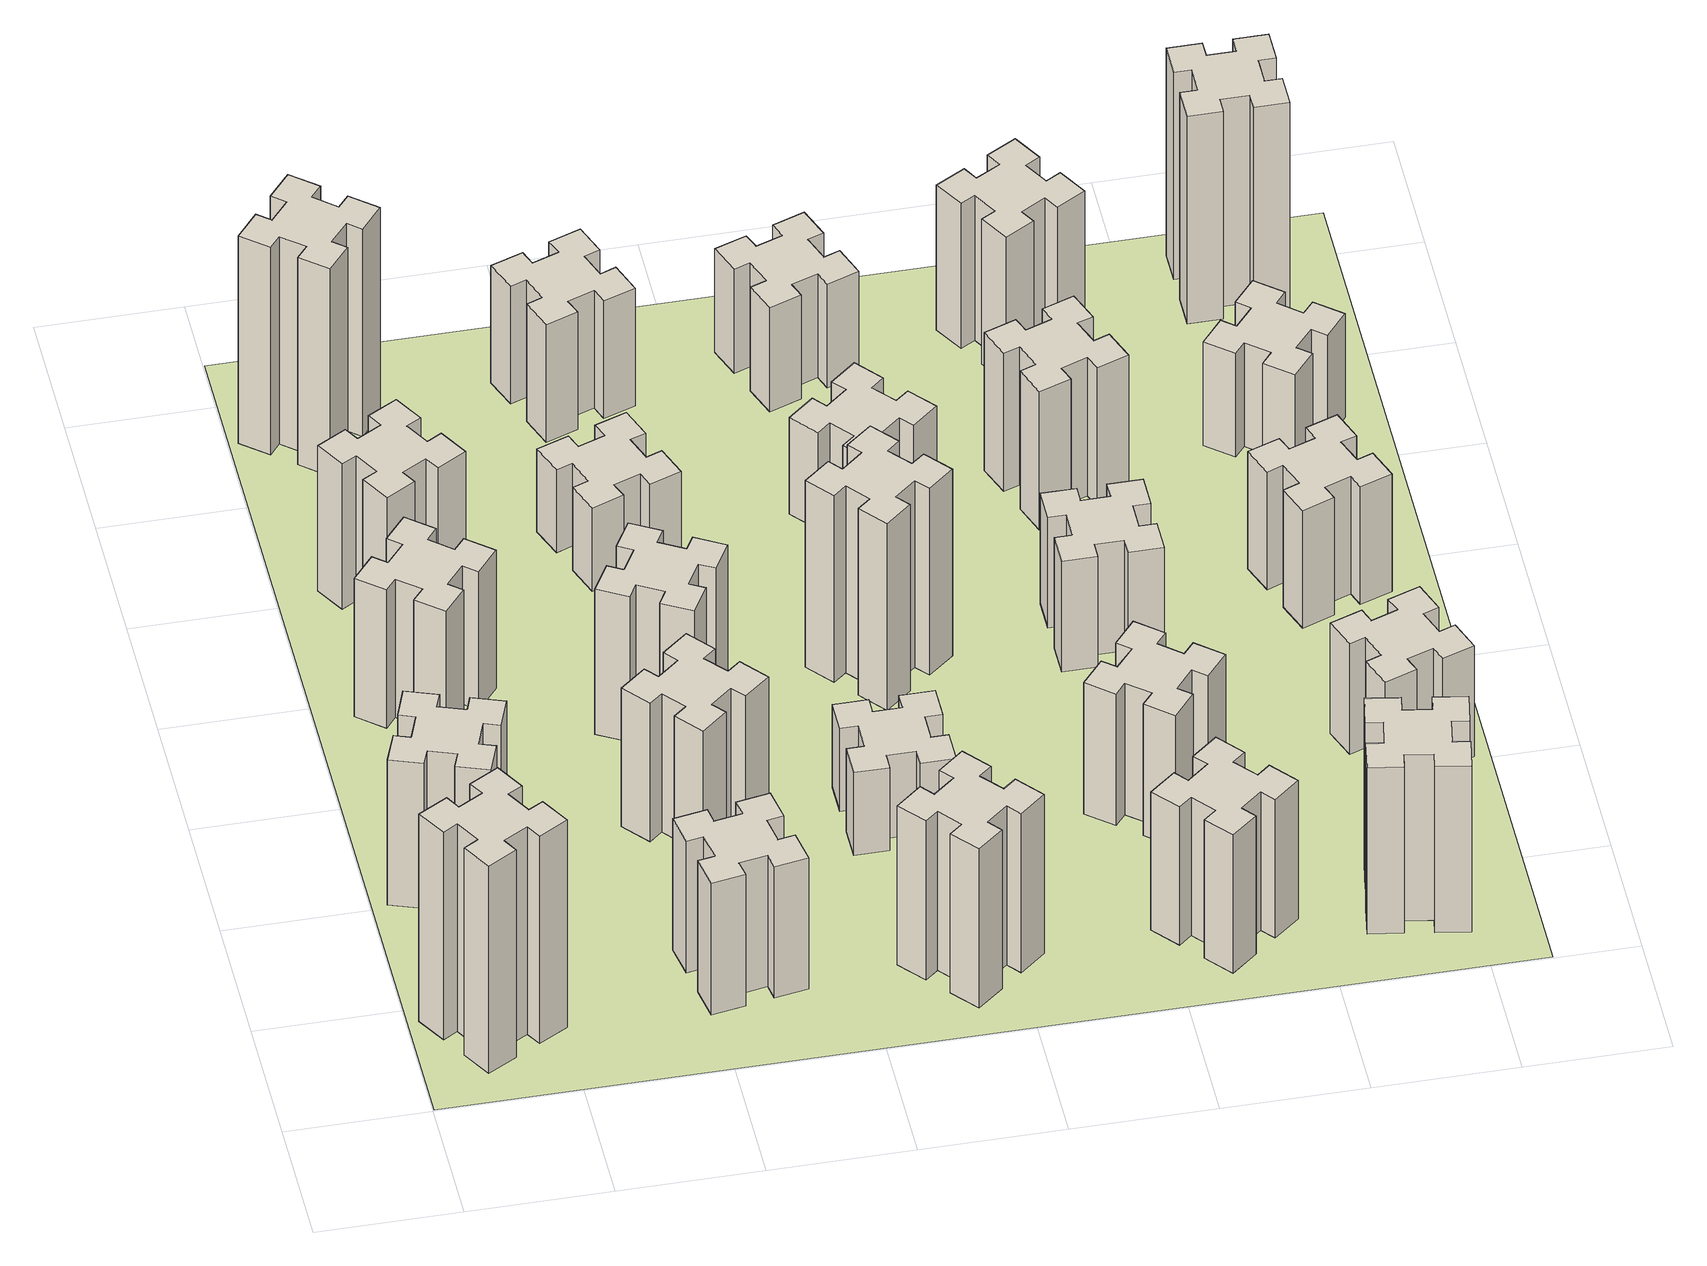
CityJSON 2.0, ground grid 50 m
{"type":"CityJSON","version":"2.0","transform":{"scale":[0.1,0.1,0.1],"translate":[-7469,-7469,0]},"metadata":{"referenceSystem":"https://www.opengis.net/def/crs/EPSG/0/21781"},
"CityObjects":{
"building1":{"type":"Building","attributes":{"class":"1000","function":"1000","usage":"1000","yearOfConstruction":2016,"roofType":"1000","measuredHeight":90,"storeysAboveGround":30,"storeysBelowGround":0},"geometry":[{"type":"Solid","lod":"1","boundaries":[[[[0,1,2,3,4,5,6,7,8,9,10,11,12,13,14,15,16,17,18,19]],[[17,16,20,21]],[[16,15,22,20]],[[15,14,23,22]],[[14,13,24,23]],[[13,12,25,24]],[[12,11,26,25]],[[11,10,27,26]],[[10,9,28,27]],[[9,8,29,28]],[[8,7,30,29]],[[7,6,31,30]],[[6,5,32,31]],[[5,4,33,32]],[[4,3,34,33]],[[3,2,35,34]],[[2,1,36,35]],[[1,0,37,36]],[[0,19,38,37]],[[19,18,39,38]],[[18,17,21,39]],[[24,25,26,27,28,29,30,31,32,33,34,35,36,37,38,39,21,20,22,23]]]]}]},
"building2":{"type":"Building","attributes":{"class":"1000","function":"1000","usage":"1000","yearOfConstruction":2016,"roofType":"1000","measuredHeight":63,"storeysAboveGround":30,"storeysBelowGround":0},"geometry":[{"type":"Solid","lod":"1","boundaries":[[[[40,41,42,43,44,45,46,47,48,49,50,51,52,53,54,55,56,57,58,59]],[[57,56,60,61]],[[56,55,62,60]],[[55,54,63,62]],[[54,53,64,63]],[[53,52,65,64]],[[52,51,66,65]],[[51,50,67,66]],[[50,49,68,67]],[[49,48,69,68]],[[48,47,70,69]],[[47,46,71,70]],[[46,45,72,71]],[[45,44,73,72]],[[44,43,74,73]],[[43,42,75,74]],[[42,41,76,75]],[[41,40,77,76]],[[40,59,78,77]],[[59,58,79,78]],[[58,57,61,79]],[[64,65,66,67,68,69,70,71,72,73,74,75,76,77,78,79,61,60,62,63]]]]}]},
"building3":{"type":"Building","attributes":{"class":"1000","function":"1000","usage":"1000","yearOfConstruction":2016,"roofType":"1000","measuredHeight":60,"storeysAboveGround":30,"storeysBelowGround":0},"geometry":[{"type":"Solid","lod":"1","boundaries":[[[[80,81,82,83,84,85,86,87,88,89,90,91,92,93,94,95,96,97,98,99]],[[97,96,100,101]],[[96,95,102,100]],[[95,94,103,102]],[[94,93,104,103]],[[93,92,105,104]],[[92,91,106,105]],[[91,90,107,106]],[[90,89,108,107]],[[89,88,109,108]],[[88,87,110,109]],[[87,86,111,110]],[[86,85,112,111]],[[85,84,113,112]],[[84,83,114,113]],[[83,82,115,114]],[[82,81,116,115]],[[81,80,117,116]],[[80,99,118,117]],[[99,98,119,118]],[[98,97,101,119]],[[104,105,106,107,108,109,110,111,112,113,114,115,116,117,118,119,101,100,102,103]]]]}]},
"building4":{"type":"Building","attributes":{"class":"1000","function":"1000","usage":"1000","yearOfConstruction":2016,"roofType":"1000","measuredHeight":63,"storeysAboveGround":30,"storeysBelowGround":0},"geometry":[{"type":"Solid","lod":"1","boundaries":[[[[120,121,122,123,124,125,126,127,128,129,130,131,132,133,134,135,136,137,138,139]],[[137,136,140,141]],[[136,135,142,140]],[[135,134,143,142]],[[134,133,144,143]],[[133,132,145,144]],[[132,131,146,145]],[[131,130,147,146]],[[130,129,148,147]],[[129,128,149,148]],[[128,127,150,149]],[[127,126,151,150]],[[126,125,152,151]],[[125,124,153,152]],[[124,123,154,153]],[[123,122,155,154]],[[122,121,156,155]],[[121,120,157,156]],[[120,139,158,157]],[[139,138,159,158]],[[138,137,141,159]],[[144,145,146,147,148,149,150,151,152,153,154,155,156,157,158,159,141,140,142,143]]]]}]},
"building5":{"type":"Building","attributes":{"class":"1000","function":"1000","usage":"1000","yearOfConstruction":2016,"roofType":"1000","measuredHeight":57,"storeysAboveGround":30,"storeysBelowGround":0},"geometry":[{"type":"Solid","lod":"1","boundaries":[[[[160,161,162,163,164,165,166,167,168,169,170,171,172,173,174,175,176,177,178,179]],[[177,176,180,181]],[[176,175,182,180]],[[175,174,183,182]],[[174,173,184,183]],[[173,172,185,184]],[[172,171,186,185]],[[171,170,187,186]],[[170,169,188,187]],[[169,168,189,188]],[[168,167,190,189]],[[167,166,191,190]],[[166,165,192,191]],[[165,164,193,192]],[[164,163,194,193]],[[163,162,195,194]],[[162,161,196,195]],[[161,160,197,196]],[[160,179,198,197]],[[179,178,199,198]],[[178,177,181,199]],[[184,185,186,187,188,189,190,191,192,193,194,195,196,197,198,199,181,180,182,183]]]]}]},
"building6":{"type":"Building","attributes":{"class":"1000","function":"1000","usage":"1000","yearOfConstruction":2016,"roofType":"1000","measuredHeight":90,"storeysAboveGround":30,"storeysBelowGround":0},"geometry":[{"type":"Solid","lod":"1","boundaries":[[[[200,201,202,203,204,205,206,207,208,209,210,211,212,213,214,215,216,217,218,219]],[[217,216,220,221]],[[216,215,222,220]],[[215,214,223,222]],[[214,213,224,223]],[[213,212,225,224]],[[212,211,226,225]],[[211,210,227,226]],[[210,209,228,227]],[[209,208,229,228]],[[208,207,230,229]],[[207,206,231,230]],[[206,205,232,231]],[[205,204,233,232]],[[204,203,234,233]],[[203,202,235,234]],[[202,201,236,235]],[[201,200,237,236]],[[200,219,238,237]],[[219,218,239,238]],[[218,217,221,239]],[[224,225,226,227,228,229,230,231,232,233,234,235,236,237,238,239,221,220,222,223]]]]}]},
"building7":{"type":"Building","attributes":{"class":"1000","function":"1000","usage":"1000","yearOfConstruction":2016,"roofType":"1000","measuredHeight":60,"storeysAboveGround":30,"storeysBelowGround":0},"geometry":[{"type":"Solid","lod":"1","boundaries":[[[[240,241,242,243,244,245,246,247,248,249,250,251,252,253,254,255,256,257,258,259]],[[257,256,260,261]],[[256,255,262,260]],[[255,254,263,262]],[[254,253,264,263]],[[253,252,265,264]],[[252,251,266,265]],[[251,250,267,266]],[[250,249,268,267]],[[249,248,269,268]],[[248,247,270,269]],[[247,246,271,270]],[[246,245,272,271]],[[245,244,273,272]],[[244,243,274,273]],[[243,242,275,274]],[[242,241,276,275]],[[241,240,277,276]],[[240,259,278,277]],[[259,258,279,278]],[[258,257,261,279]],[[264,265,266,267,268,269,270,271,272,273,274,275,276,277,278,279,261,260,262,263]]]]}]},
"building8":{"type":"Building","attributes":{"class":"1000","function":"1000","usage":"1000","yearOfConstruction":2016,"roofType":"1000","measuredHeight":63,"storeysAboveGround":30,"storeysBelowGround":0},"geometry":[{"type":"Solid","lod":"1","boundaries":[[[[280,281,282,283,284,285,286,287,288,289,290,291,292,293,294,295,296,297,298,299]],[[297,296,300,301]],[[296,295,302,300]],[[295,294,303,302]],[[294,293,304,303]],[[293,292,305,304]],[[292,291,306,305]],[[291,290,307,306]],[[290,289,308,307]],[[289,288,309,308]],[[288,287,310,309]],[[287,286,311,310]],[[286,285,312,311]],[[285,284,313,312]],[[284,283,314,313]],[[283,282,315,314]],[[282,281,316,315]],[[281,280,317,316]],[[280,299,318,317]],[[299,298,319,318]],[[298,297,301,319]],[[304,305,306,307,308,309,310,311,312,313,314,315,316,317,318,319,301,300,302,303]]]]}]},
"building9":{"type":"Building","attributes":{"class":"1000","function":"1000","usage":"1000","yearOfConstruction":2016,"roofType":"1000","measuredHeight":36,"storeysAboveGround":30,"storeysBelowGround":0},"geometry":[{"type":"Solid","lod":"1","boundaries":[[[[320,321,322,323,324,325,326,327,328,329,330,331,332,333,334,335,336,337,338,339]],[[337,336,340,341]],[[336,335,342,340]],[[335,334,343,342]],[[334,333,344,343]],[[333,332,345,344]],[[332,331,346,345]],[[331,330,347,346]],[[330,329,348,347]],[[329,328,349,348]],[[328,327,350,349]],[[327,326,351,350]],[[326,325,352,351]],[[325,324,353,352]],[[324,323,354,353]],[[323,322,355,354]],[[322,321,356,355]],[[321,320,357,356]],[[320,339,358,357]],[[339,338,359,358]],[[338,337,341,359]],[[344,345,346,347,348,349,350,351,352,353,354,355,356,357,358,359,341,340,342,343]]]]}]},
"building10":{"type":"Building","attributes":{"class":"1000","function":"1000","usage":"1000","yearOfConstruction":2016,"roofType":"1000","measuredHeight":69,"storeysAboveGround":30,"storeysBelowGround":0},"geometry":[{"type":"Solid","lod":"1","boundaries":[[[[360,361,362,363,364,365,366,367,368,369,370,371,372,373,374,375,376,377,378,379]],[[377,376,380,381]],[[376,375,382,380]],[[375,374,383,382]],[[374,373,384,383]],[[373,372,385,384]],[[372,371,386,385]],[[371,370,387,386]],[[370,369,388,387]],[[369,368,389,388]],[[368,367,390,389]],[[367,366,391,390]],[[366,365,392,391]],[[365,364,393,392]],[[364,363,394,393]],[[363,362,395,394]],[[362,361,396,395]],[[361,360,397,396]],[[360,379,398,397]],[[379,378,399,398]],[[378,377,381,399]],[[384,385,386,387,388,389,390,391,392,393,394,395,396,397,398,399,381,380,382,383]]]]}]},
"building11":{"type":"Building","attributes":{"class":"1000","function":"1000","usage":"1000","yearOfConstruction":2016,"roofType":"1000","measuredHeight":36,"storeysAboveGround":30,"storeysBelowGround":0},"geometry":[{"type":"Solid","lod":"1","boundaries":[[[[400,401,402,403,404,405,406,407,408,409,410,411,412,413,414,415,416,417,418,419]],[[417,416,420,421]],[[416,415,422,420]],[[415,414,423,422]],[[414,413,424,423]],[[413,412,425,424]],[[412,411,426,425]],[[411,410,427,426]],[[410,409,428,427]],[[409,408,429,428]],[[408,407,430,429]],[[407,406,431,430]],[[406,405,432,431]],[[405,404,433,432]],[[404,403,434,433]],[[403,402,435,434]],[[402,401,436,435]],[[401,400,437,436]],[[400,419,438,437]],[[419,418,439,438]],[[418,417,421,439]],[[424,425,426,427,428,429,430,431,432,433,434,435,436,437,438,439,421,420,422,423]]]]}]},
"building12":{"type":"Building","attributes":{"class":"1000","function":"1000","usage":"1000","yearOfConstruction":2016,"roofType":"1000","measuredHeight":51,"storeysAboveGround":30,"storeysBelowGround":0},"geometry":[{"type":"Solid","lod":"1","boundaries":[[[[440,441,442,443,444,445,446,447,448,449,450,451,452,453,454,455,456,457,458,459]],[[457,456,460,461]],[[456,455,462,460]],[[455,454,463,462]],[[454,453,464,463]],[[453,452,465,464]],[[452,451,466,465]],[[451,450,467,466]],[[450,449,468,467]],[[449,448,469,468]],[[448,447,470,469]],[[447,446,471,470]],[[446,445,472,471]],[[445,444,473,472]],[[444,443,474,473]],[[443,442,475,474]],[[442,441,476,475]],[[441,440,477,476]],[[440,459,478,477]],[[459,458,479,478]],[[458,457,461,479]],[[464,465,466,467,468,469,470,471,472,473,474,475,476,477,478,479,461,460,462,463]]]]}]},
"building13":{"type":"Building","attributes":{"class":"1000","function":"1000","usage":"1000","yearOfConstruction":2016,"roofType":"1000","measuredHeight":81,"storeysAboveGround":30,"storeysBelowGround":0},"geometry":[{"type":"Solid","lod":"1","boundaries":[[[[480,481,482,483,484,485,486,487,488,489,490,491,492,493,494,495,496,497,498,499]],[[497,496,500,501]],[[496,495,502,500]],[[495,494,503,502]],[[494,493,504,503]],[[493,492,505,504]],[[492,491,506,505]],[[491,490,507,506]],[[490,489,508,507]],[[489,488,509,508]],[[488,487,510,509]],[[487,486,511,510]],[[486,485,512,511]],[[485,484,513,512]],[[484,483,514,513]],[[483,482,515,514]],[[482,481,516,515]],[[481,480,517,516]],[[480,499,518,517]],[[499,498,519,518]],[[498,497,501,519]],[[504,505,506,507,508,509,510,511,512,513,514,515,516,517,518,519,501,500,502,503]]]]}]},
"building14":{"type":"Building","attributes":{"class":"1000","function":"1000","usage":"1000","yearOfConstruction":2016,"roofType":"1000","measuredHeight":42,"storeysAboveGround":30,"storeysBelowGround":0},"geometry":[{"type":"Solid","lod":"1","boundaries":[[[[520,521,522,523,524,525,526,527,528,529,530,531,532,533,534,535,536,537,538,539]],[[537,536,540,541]],[[536,535,542,540]],[[535,534,543,542]],[[534,533,544,543]],[[533,532,545,544]],[[532,531,546,545]],[[531,530,547,546]],[[530,529,548,547]],[[529,528,549,548]],[[528,527,550,549]],[[527,526,551,550]],[[526,525,552,551]],[[525,524,553,552]],[[524,523,554,553]],[[523,522,555,554]],[[522,521,556,555]],[[521,520,557,556]],[[520,539,558,557]],[[539,538,559,558]],[[538,537,541,559]],[[544,545,546,547,548,549,550,551,552,553,554,555,556,557,558,559,541,540,542,543]]]]}]},
"building15":{"type":"Building","attributes":{"class":"1000","function":"1000","usage":"1000","yearOfConstruction":2016,"roofType":"1000","measuredHeight":60,"storeysAboveGround":30,"storeysBelowGround":0},"geometry":[{"type":"Solid","lod":"1","boundaries":[[[[560,561,562,563,564,565,566,567,568,569,570,571,572,573,574,575,576,577,578,579]],[[577,576,580,581]],[[576,575,582,580]],[[575,574,583,582]],[[574,573,584,583]],[[573,572,585,584]],[[572,571,586,585]],[[571,570,587,586]],[[570,569,588,587]],[[569,568,589,588]],[[568,567,590,589]],[[567,566,591,590]],[[566,565,592,591]],[[565,564,593,592]],[[564,563,594,593]],[[563,562,595,594]],[[562,561,596,595]],[[561,560,597,596]],[[560,579,598,597]],[[579,578,599,598]],[[578,577,581,599]],[[584,585,586,587,588,589,590,591,592,593,594,595,596,597,598,599,581,580,582,583]]]]}]},
"building16":{"type":"Building","attributes":{"class":"1000","function":"1000","usage":"1000","yearOfConstruction":2016,"roofType":"1000","measuredHeight":45,"storeysAboveGround":30,"storeysBelowGround":0},"geometry":[{"type":"Solid","lod":"1","boundaries":[[[[600,601,602,603,604,605,606,607,608,609,610,611,612,613,614,615,616,617,618,619]],[[617,616,620,621]],[[616,615,622,620]],[[615,614,623,622]],[[614,613,624,623]],[[613,612,625,624]],[[612,611,626,625]],[[611,610,627,626]],[[610,609,628,627]],[[609,608,629,628]],[[608,607,630,629]],[[607,606,631,630]],[[606,605,632,631]],[[605,604,633,632]],[[604,603,634,633]],[[603,602,635,634]],[[602,601,636,635]],[[601,600,637,636]],[[600,619,638,637]],[[619,618,639,638]],[[618,617,621,639]],[[624,625,626,627,628,629,630,631,632,633,634,635,636,637,638,639,621,620,622,623]]]]}]},
"building17":{"type":"Building","attributes":{"class":"1000","function":"1000","usage":"1000","yearOfConstruction":2016,"roofType":"1000","measuredHeight":57,"storeysAboveGround":30,"storeysBelowGround":0},"geometry":[{"type":"Solid","lod":"1","boundaries":[[[[640,641,642,643,644,645,646,647,648,649,650,651,652,653,654,655,656,657,658,659]],[[657,656,660,661]],[[656,655,662,660]],[[655,654,663,662]],[[654,653,664,663]],[[653,652,665,664]],[[652,651,666,665]],[[651,650,667,666]],[[650,649,668,667]],[[649,648,669,668]],[[648,647,670,669]],[[647,646,671,670]],[[646,645,672,671]],[[645,644,673,672]],[[644,643,674,673]],[[643,642,675,674]],[[642,641,676,675]],[[641,640,677,676]],[[640,659,678,677]],[[659,658,679,678]],[[658,657,661,679]],[[664,665,666,667,668,669,670,671,672,673,674,675,676,677,678,679,661,660,662,663]]]]}]},
"building18":{"type":"Building","attributes":{"class":"1000","function":"1000","usage":"1000","yearOfConstruction":2016,"roofType":"1000","measuredHeight":48,"storeysAboveGround":30,"storeysBelowGround":0},"geometry":[{"type":"Solid","lod":"1","boundaries":[[[[680,681,682,683,684,685,686,687,688,689,690,691,692,693,694,695,696,697,698,699]],[[697,696,700,701]],[[696,695,702,700]],[[695,694,703,702]],[[694,693,704,703]],[[693,692,705,704]],[[692,691,706,705]],[[691,690,707,706]],[[690,689,708,707]],[[689,688,709,708]],[[688,687,710,709]],[[687,686,711,710]],[[686,685,712,711]],[[685,684,713,712]],[[684,683,714,713]],[[683,682,715,714]],[[682,681,716,715]],[[681,680,717,716]],[[680,699,718,717]],[[699,698,719,718]],[[698,697,701,719]],[[704,705,706,707,708,709,710,711,712,713,714,715,716,717,718,719,701,700,702,703]]]]}]},
"building19":{"type":"Building","attributes":{"class":"1000","function":"1000","usage":"1000","yearOfConstruction":2016,"roofType":"1000","measuredHeight":60,"storeysAboveGround":30,"storeysBelowGround":0},"geometry":[{"type":"Solid","lod":"1","boundaries":[[[[720,721,722,723,724,725,726,727,728,729,730,731,732,733,734,735,736,737,738,739]],[[737,736,740,741]],[[736,735,742,740]],[[735,734,743,742]],[[734,733,744,743]],[[733,732,745,744]],[[732,731,746,745]],[[731,730,747,746]],[[730,729,748,747]],[[729,728,749,748]],[[728,727,750,749]],[[727,726,751,750]],[[726,725,752,751]],[[725,724,753,752]],[[724,723,754,753]],[[723,722,755,754]],[[722,721,756,755]],[[721,720,757,756]],[[720,739,758,757]],[[739,738,759,758]],[[738,737,741,759]],[[744,745,746,747,748,749,750,751,752,753,754,755,756,757,758,759,741,740,742,743]]]]}]},
"building20":{"type":"Building","attributes":{"class":"1000","function":"1000","usage":"1000","yearOfConstruction":2016,"roofType":"1000","measuredHeight":72,"storeysAboveGround":30,"storeysBelowGround":0},"geometry":[{"type":"Solid","lod":"1","boundaries":[[[[760,761,762,763,764,765,766,767,768,769,770,771,772,773,774,775,776,777,778,779]],[[777,776,780,781]],[[776,775,782,780]],[[775,774,783,782]],[[774,773,784,783]],[[773,772,785,784]],[[772,771,786,785]],[[771,770,787,786]],[[770,769,788,787]],[[769,768,789,788]],[[768,767,790,789]],[[767,766,791,790]],[[766,765,792,791]],[[765,764,793,792]],[[764,763,794,793]],[[763,762,795,794]],[[762,761,796,795]],[[761,760,797,796]],[[760,779,798,797]],[[779,778,799,798]],[[778,777,781,799]],[[784,785,786,787,788,789,790,791,792,793,794,795,796,797,798,799,781,780,782,783]]]]}]},
"building21":{"type":"Building","attributes":{"class":"1000","function":"1000","usage":"1000","yearOfConstruction":2016,"roofType":"1000","measuredHeight":63,"storeysAboveGround":30,"storeysBelowGround":0},"geometry":[{"type":"Solid","lod":"1","boundaries":[[[[800,801,802,803,804,805,806,807,808,809,810,811,812,813,814,815,816,817,818,819]],[[817,816,820,821]],[[816,815,822,820]],[[815,814,823,822]],[[814,813,824,823]],[[813,812,825,824]],[[812,811,826,825]],[[811,810,827,826]],[[810,809,828,827]],[[809,808,829,828]],[[808,807,830,829]],[[807,806,831,830]],[[806,805,832,831]],[[805,804,833,832]],[[804,803,834,833]],[[803,802,835,834]],[[802,801,836,835]],[[801,800,837,836]],[[800,819,838,837]],[[819,818,839,838]],[[818,817,821,839]],[[824,825,826,827,828,829,830,831,832,833,834,835,836,837,838,839,821,820,822,823]]]]}]},
"building22":{"type":"Building","attributes":{"class":"1000","function":"1000","usage":"1000","yearOfConstruction":2016,"roofType":"1000","measuredHeight":48,"storeysAboveGround":30,"storeysBelowGround":0},"geometry":[{"type":"Solid","lod":"1","boundaries":[[[[840,841,842,843,844,845,846,847,848,849,850,851,852,853,854,855,856,857,858,859]],[[857,856,860,861]],[[856,855,862,860]],[[855,854,863,862]],[[854,853,864,863]],[[853,852,865,864]],[[852,851,866,865]],[[851,850,867,866]],[[850,849,868,867]],[[849,848,869,868]],[[848,847,870,869]],[[847,846,871,870]],[[846,845,872,871]],[[845,844,873,872]],[[844,843,874,873]],[[843,842,875,874]],[[842,841,876,875]],[[841,840,877,876]],[[840,859,878,877]],[[859,858,879,878]],[[858,857,861,879]],[[864,865,866,867,868,869,870,871,872,873,874,875,876,877,878,879,861,860,862,863]]]]}]},
"building23":{"type":"Building","attributes":{"class":"1000","function":"1000","usage":"1000","yearOfConstruction":2016,"roofType":"1000","measuredHeight":51,"storeysAboveGround":30,"storeysBelowGround":0},"geometry":[{"type":"Solid","lod":"1","boundaries":[[[[880,881,882,883,884,885,886,887,888,889,890,891,892,893,894,895,896,897,898,899]],[[897,896,900,901]],[[896,895,902,900]],[[895,894,903,902]],[[894,893,904,903]],[[893,892,905,904]],[[892,891,906,905]],[[891,890,907,906]],[[890,889,908,907]],[[889,888,909,908]],[[888,887,910,909]],[[887,886,911,910]],[[886,885,912,911]],[[885,884,913,912]],[[884,883,914,913]],[[883,882,915,914]],[[882,881,916,915]],[[881,880,917,916]],[[880,899,918,917]],[[899,898,919,918]],[[898,897,901,919]],[[904,905,906,907,908,909,910,911,912,913,914,915,916,917,918,919,901,900,902,903]]]]}]},
"building24":{"type":"Building","attributes":{"class":"1000","function":"1000","usage":"1000","yearOfConstruction":2016,"roofType":"1000","measuredHeight":45,"storeysAboveGround":30,"storeysBelowGround":0},"geometry":[{"type":"Solid","lod":"1","boundaries":[[[[920,921,922,923,924,925,926,927,928,929,930,931,932,933,934,935,936,937,938,939]],[[937,936,940,941]],[[936,935,942,940]],[[935,934,943,942]],[[934,933,944,943]],[[933,932,945,944]],[[932,931,946,945]],[[931,930,947,946]],[[930,929,948,947]],[[929,928,949,948]],[[928,927,950,949]],[[927,926,951,950]],[[926,925,952,951]],[[925,924,953,952]],[[924,923,954,953]],[[923,922,955,954]],[[922,921,956,955]],[[921,920,957,956]],[[920,939,958,957]],[[939,938,959,958]],[[938,937,941,959]],[[944,945,946,947,948,949,950,951,952,953,954,955,956,957,958,959,941,940,942,943]]]]}]},
"building25":{"type":"Building","attributes":{"class":"1000","function":"1000","usage":"1000","yearOfConstruction":2016,"roofType":"1000","measuredHeight":90,"storeysAboveGround":30,"storeysBelowGround":0},"geometry":[{"type":"Solid","lod":"1","boundaries":[[[[960,961,962,963,964,965,966,967,968,969,970,971,972,973,974,975,976,977,978,979]],[[977,976,980,981]],[[976,975,982,980]],[[975,974,983,982]],[[974,973,984,983]],[[973,972,985,984]],[[972,971,986,985]],[[971,970,987,986]],[[970,969,988,987]],[[969,968,989,988]],[[968,967,990,989]],[[967,966,991,990]],[[966,965,992,991]],[[965,964,993,992]],[[964,963,994,993]],[[963,962,995,994]],[[962,961,996,995]],[[961,960,997,996]],[[960,979,998,997]],[[979,978,999,998]],[[978,977,981,999]],[[984,985,986,987,988,989,990,991,992,993,994,995,996,997,998,999,981,980,982,983]]]]}]},
"landuse1":{"type":"LandUse","attributes":{"name":"plot1","function":"1010"},"geometry":[{"type":"MultiSurface","lod":"1","boundaries":[[[1000,1001,1002,1003]]]}]}
},
"vertices":[
[155,364,0],[205,277,0],[153,247,0],[213,143,0],[317,203,0],[287,255,0],[374,305,0],[404,253,0],[508,313,0],[448,417,0],[396,387,0],[346,474,0],[398,504,0],[338,608,0],[234,548,0],[264,496,0],[177,446,0],[147,498,0],[43,438,0],[103,334,0],[177,446,900],[147,498,900],[264,496,900],[234,548,900],[338,608,900],[398,504,900],[346,474,900],[396,387,900],[448,417,900],[508,313,900],[404,253,900],[374,305,900],[287,255,900],[317,203,900],[213,143,900],[153,247,900],[205,277,900],[155,364,900],[103,334,900],[43,438,900],
[189,1200,0],[155,1106,0],[99,1127,0],[57,1014,0],[170,973,0],[191,1029,0],[285,995,0],[264,939,0],[377,897,0],[418,1010,0],[362,1031,0],[396,1125,0],[452,1104,0],[493,1217,0],[380,1258,0],[360,1202,0],[266,1236,0],[287,1292,0],[174,1333,0],[133,1220,0],[266,1236,630],[287,1292,630],[360,1202,630],[380,1258,630],[493,1217,630],[452,1104,630],[396,1125,630],[362,1031,630],[418,1010,630],[377,897,630],[264,939,630],[285,995,630],[191,1029,630],[170,973,630],[57,1014,630],[99,1127,630],[155,1106,630],[189,1200,630],[133,1220,630],[174,1333,630],
[427,1846,0],[492,1923,0],[538,1884,0],[615,1976,0],[523,2053,0],[484,2007,0],[408,2072,0],[446,2118,0],[354,2195,0],[277,2103,0],[323,2064,0],[259,1988,0],[213,2026,0],[136,1934,0],[228,1857,0],[266,1903,0],[343,1839,0],[304,1793,0],[396,1716,0],[473,1808,0],[343,1839,600],[304,1793,600],[266,1903,600],[228,1857,600],[136,1934,600],[213,2026,600],[259,1988,600],[323,2064,600],[277,2103,600],[354,2195,600],[446,2118,600],[408,2072,600],[484,2007,600],[523,2053,600],[615,1976,600],[538,1884,600],[492,1923,600],[427,1846,600],[473,1808,600],[396,1716,600],
[496,2507,0],[446,2594,0],[498,2624,0],[438,2728,0],[334,2668,0],[364,2616,0],[277,2566,0],[247,2618,0],[143,2558,0],[203,2454,0],[255,2484,0],[305,2397,0],[253,2367,0],[313,2263,0],[417,2323,0],[387,2375,0],[474,2425,0],[504,2373,0],[608,2433,0],[548,2537,0],[474,2425,630],[504,2373,630],[387,2375,630],[417,2323,630],[313,2263,630],[253,2367,630],[305,2397,630],[255,2484,630],[203,2454,630],[143,2558,630],[247,2618,630],[277,2566,630],[364,2616,630],[334,2668,630],[438,2728,630],[498,2624,630],[446,2594,630],[496,2507,630],[548,2537,630],[608,2433,630],
[1085,358,0],[1184,376,0],[1194,317,0],[1312,337,0],[1291,456,0],[1232,445,0],[1215,544,0],[1274,554,0],[1253,672,0],[1135,651,0],[1145,592,0],[1047,575,0],[1037,634,0],[918,613,0],[939,495,0],[998,505,0],[1016,407,0],[957,397,0],[977,278,0],[1096,299,0],[1016,407,570],[957,397,570],[998,505,570],[939,495,570],[918,613,570],[1037,634,570],[1047,575,570],[1145,592,570],[1135,651,570],[1253,672,570],[1274,554,570],[1215,544,570],[1232,445,570],[1291,456,570],[1312,337,570],[1194,317,570],[1184,376,570],[1085,358,570],[1096,299,570],[977,278,570],
[384,3387,0],[308,3452,0],[346,3498,0],[254,3575,0],[177,3483,0],[223,3444,0],[159,3368,0],[113,3406,0],[36,3314,0],[128,3237,0],[166,3283,0],[243,3219,0],[204,3173,0],[296,3096,0],[373,3188,0],[327,3226,0],[392,3303,0],[438,3264,0],[515,3356,0],[423,3433,0],[392,3303,900],[438,3264,900],[327,3226,900],[373,3188,900],[296,3096,900],[204,3173,900],[243,3219,900],[166,3283,900],[128,3237,900],[36,3314,900],[113,3406,900],[159,3368,900],[223,3444,900],[177,3483,900],[254,3575,900],[346,3498,900],[308,3452,900],[384,3387,900],[423,3433,900],[515,3356,900],
[1148,1099,0],[1224,1163,0],[1263,1117,0],[1355,1194,0],[1278,1286,0],[1232,1248,0],[1167,1324,0],[1213,1363,0],[1136,1455,0],[1044,1378,0],[1083,1332,0],[1006,1267,0],[968,1313,0],[876,1236,0],[953,1144,0],[999,1183,0],[1063,1106,0],[1017,1068,0],[1094,976,0],[1186,1053,0],[1063,1106,600],[1017,1068,600],[999,1183,600],[953,1144,600],[876,1236,600],[968,1313,600],[1006,1267,600],[1083,1332,600],[1044,1378,600],[1136,1455,600],[1213,1363,600],[1167,1324,600],[1232,1248,600],[1278,1286,600],[1355,1194,600],[1263,1117,600],[1224,1163,600],[1148,1099,600],[1186,1053,600],[1094,976,600],
[1186,1657,0],[1236,1744,0],[1288,1714,0],[1348,1818,0],[1244,1878,0],[1214,1826,0],[1127,1876,0],[1157,1928,0],[1053,1988,0],[993,1884,0],[1045,1854,0],[995,1767,0],[943,1797,0],[883,1693,0],[987,1633,0],[1017,1685,0],[1104,1635,0],[1074,1583,0],[1178,1523,0],[1238,1627,0],[1104,1635,630],[1074,1583,630],[1017,1685,630],[987,1633,630],[883,1693,630],[943,1797,630],[995,1767,630],[1045,1854,630],[993,1884,630],[1053,1988,630],[1157,1928,630],[1127,1876,630],[1214,1826,630],[1244,1878,630],[1348,1818,630],[1288,1714,630],[1236,1744,630],[1186,1657,630],[1238,1627,630],[1178,1523,630],
[1106,2475,0],[1200,2509,0],[1220,2453,0],[1333,2494,0],[1292,2607,0],[1236,2586,0],[1202,2680,0],[1258,2700,0],[1217,2813,0],[1104,2772,0],[1125,2716,0],[1031,2682,0],[1010,2738,0],[897,2697,0],[939,2584,0],[995,2605,0],[1029,2511,0],[973,2490,0],[1014,2377,0],[1127,2419,0],[1029,2511,360],[973,2490,360],[995,2605,360],[939,2584,360],[897,2697,360],[1010,2738,360],[1031,2682,360],[1125,2716,360],[1104,2772,360],[1217,2813,360],[1258,2700,360],[1202,2680,360],[1236,2586,360],[1292,2607,360],[1333,2494,360],[1220,2453,360],[1200,2509,360],[1106,2475,360],[1127,2419,360],[1014,2377,360],
[1823,492,0],[1746,427,0],[1708,473,0],[1616,396,0],[1693,304,0],[1739,343,0],[1803,266,0],[1757,228,0],[1834,136,0],[1926,213,0],[1888,259,0],[1964,323,0],[2003,277,0],[2095,354,0],[2018,446,0],[1972,408,0],[1907,484,0],[1953,523,0],[1876,615,0],[1784,538,0],[1907,484,690],[1953,523,690],[1972,408,690],[2018,446,690],[2095,354,690],[2003,277,690],[1964,323,690],[1888,259,690],[1926,213,690],[1834,136,690],[1757,228,690],[1803,266,690],[1739,343,690],[1693,304,690],[1616,396,690],[1708,473,690],[1746,427,690],[1823,492,690],[1784,538,690],[1876,615,690],
[1865,1065,0],[1865,1165,0],[1925,1165,0],[1925,1285,0],[1805,1285,0],[1805,1225,0],[1705,1225,0],[1705,1285,0],[1585,1285,0],[1585,1165,0],[1645,1165,0],[1645,1065,0],[1585,1065,0],[1585,945,0],[1705,945,0],[1705,1005,0],[1805,1005,0],[1805,945,0],[1925,945,0],[1925,1065,0],[1805,1005,360],[1805,945,360],[1705,1005,360],[1705,945,360],[1585,945,360],[1585,1065,360],[1645,1065,360],[1645,1165,360],[1585,1165,360],[1585,1285,360],[1705,1285,360],[1705,1225,360],[1805,1225,360],[1805,1285,360],[1925,1285,360],[1925,1165,360],[1865,1165,360],[1865,1065,360],[1925,1065,360],[1925,945,360],
[1125,3456,0],[1031,3422,0],[1010,3478,0],[897,3437,0],[939,3324,0],[995,3345,0],[1029,3251,0],[973,3230,0],[1014,3117,0],[1127,3159,0],[1106,3215,0],[1200,3249,0],[1220,3193,0],[1333,3234,0],[1292,3347,0],[1236,3326,0],[1202,3420,0],[1258,3440,0],[1217,3553,0],[1104,3512,0],[1202,3420,510],[1258,3440,510],[1236,3326,510],[1292,3347,510],[1333,3234,510],[1220,3193,510],[1200,3249,510],[1106,3215,510],[1127,3159,510],[1014,3117,510],[973,3230,510],[1029,3251,510],[995,3345,510],[939,3324,510],[897,3437,510],[1010,3478,510],[1031,3422,510],[1125,3456,510],[1104,3512,510],[1217,3553,510],
[1823,1972,0],[1746,1907,0],[1708,1953,0],[1616,1876,0],[1693,1784,0],[1739,1823,0],[1803,1746,0],[1757,1708,0],[1834,1616,0],[1926,1693,0],[1888,1739,0],[1964,1803,0],[2003,1757,0],[2095,1834,0],[2018,1926,0],[1972,1888,0],[1907,1964,0],[1953,2003,0],[1876,2095,0],[1784,2018,0],[1907,1964,810],[1953,2003,810],[1972,1888,810],[2018,1926,810],[2095,1834,810],[2003,1757,810],[1964,1803,810],[1888,1739,810],[1926,1693,810],[1834,1616,810],[1757,1708,810],[1803,1746,810],[1739,1823,810],[1693,1784,810],[1616,1876,810],[1708,1953,810],[1746,1907,810],[1823,1972,810],[1784,2018,810],[1876,2095,810],
[1988,2479,0],[2064,2543,0],[2103,2497,0],[2195,2574,0],[2118,2666,0],[2072,2628,0],[2007,2704,0],[2053,2743,0],[1976,2835,0],[1884,2758,0],[1923,2712,0],[1846,2647,0],[1808,2693,0],[1716,2616,0],[1793,2524,0],[1839,2563,0],[1903,2486,0],[1857,2448,0],[1934,2356,0],[2026,2433,0],[1903,2486,420],[1857,2448,420],[1839,2563,420],[1793,2524,420],[1716,2616,420],[1808,2693,420],[1846,2647,420],[1923,2712,420],[1884,2758,420],[1976,2835,420],[2053,2743,420],[2007,2704,420],[2072,2628,420],[2118,2666,420],[2195,2574,420],[2103,2497,420],[2064,2543,420],[1988,2479,420],[2026,2433,420],[1934,2356,420],
[2728,259,0],[2804,323,0],[2843,277,0],[2935,354,0],[2858,446,0],[2812,408,0],[2747,484,0],[2793,523,0],[2716,615,0],[2624,538,0],[2663,492,0],[2586,427,0],[2548,473,0],[2456,396,0],[2533,304,0],[2579,343,0],[2643,266,0],[2597,228,0],[2674,136,0],[2766,213,0],[2643,266,600],[2597,228,600],[2579,343,600],[2533,304,600],[2456,396,600],[2548,473,600],[2586,427,600],[2663,492,600],[2624,538,600],[2716,615,600],[2793,523,600],[2747,484,600],[2812,408,600],[2858,446,600],[2935,354,600],[2843,277,600],[2804,323,600],[2728,259,600],[2766,213,600],[2674,136,600],
[1865,3456,0],[1771,3422,0],[1750,3478,0],[1637,3437,0],[1679,3324,0],[1735,3345,0],[1769,3251,0],[1713,3230,0],[1754,3117,0],[1867,3159,0],[1846,3215,0],[1940,3249,0],[1960,3193,0],[2073,3234,0],[2032,3347,0],[1976,3326,0],[1942,3420,0],[1998,3440,0],[1957,3553,0],[1844,3512,0],[1942,3420,450],[1998,3440,450],[1976,3326,450],[2032,3347,450],[2073,3234,450],[1960,3193,450],[1940,3249,450],[1846,3215,450],[1867,3159,450],[1754,3117,450],[1713,3230,450],[1769,3251,450],[1735,3345,450],[1679,3324,450],[1637,3437,450],[1750,3478,450],[1771,3422,450],[1865,3456,450],[1844,3512,450],[1957,3553,450],
[2486,963,0],[2563,899,0],[2524,853,0],[2616,776,0],[2693,868,0],[2647,906,0],[2712,983,0],[2758,944,0],[2835,1036,0],[2743,1113,0],[2704,1067,0],[2628,1132,0],[2666,1178,0],[2574,1255,0],[2497,1163,0],[2543,1124,0],[2479,1048,0],[2433,1086,0],[2356,994,0],[2448,917,0],[2479,1048,570],[2433,1086,570],[2543,1124,570],[2497,1163,570],[2574,1255,570],[2666,1178,570],[2628,1132,570],[2704,1067,570],[2743,1113,570],[2835,1036,570],[2758,944,570],[2712,983,570],[2647,906,570],[2693,868,570],[2616,776,570],[2524,853,570],[2563,899,570],[2486,963,570],[2448,917,570],[2356,994,570],
[2545,1745,0],[2645,1745,0],[2645,1685,0],[2765,1685,0],[2765,1805,0],[2705,1805,0],[2705,1905,0],[2765,1905,0],[2765,2025,0],[2645,2025,0],[2645,1965,0],[2545,1965,0],[2545,2025,0],[2425,2025,0],[2425,1905,0],[2485,1905,0],[2485,1805,0],[2425,1805,0],[2425,1685,0],[2545,1685,0],[2485,1805,480],[2425,1805,480],[2485,1905,480],[2425,1905,480],[2425,2025,480],[2545,2025,480],[2545,1965,480],[2645,1965,480],[2645,2025,480],[2765,2025,480],[2765,1905,480],[2705,1905,480],[2705,1805,480],[2765,1805,480],[2765,1685,480],[2645,1685,480],[2645,1745,480],[2545,1745,480],[2545,1685,480],[2425,1685,480],
[2586,2475,0],[2680,2509,0],[2700,2453,0],[2813,2494,0],[2772,2607,0],[2716,2586,0],[2682,2680,0],[2738,2700,0],[2697,2813,0],[2584,2772,0],[2605,2716,0],[2511,2682,0],[2490,2738,0],[2377,2697,0],[2419,2584,0],[2475,2605,0],[2509,2511,0],[2453,2490,0],[2494,2377,0],[2607,2419,0],[2509,2511,600],[2453,2490,600],[2475,2605,600],[2419,2584,600],[2377,2697,600],[2490,2738,600],[2511,2682,600],[2605,2716,600],[2584,2772,600],[2697,2813,600],[2738,2700,600],[2682,2680,600],[2716,2586,600],[2772,2607,600],[2813,2494,600],[2700,2453,600],[2680,2509,600],[2586,2475,600],[2607,2419,600],[2494,2377,600],
[3236,444,0],[3218,345,0],[3159,356,0],[3138,237,0],[3257,217,0],[3267,276,0],[3365,258,0],[3355,199,0],[3473,178,0],[3494,297,0],[3435,307,0],[3452,405,0],[3511,395,0],[3532,513,0],[3414,534,0],[3404,475,0],[3305,492,0],[3316,551,0],[3197,572,0],[3177,454,0],[3305,492,720],[3316,551,720],[3404,475,720],[3414,534,720],[3532,513,720],[3511,395,720],[3452,405,720],[3435,307,720],[3494,297,720],[3473,178,720],[3355,199,720],[3365,258,720],[3267,276,720],[3257,217,720],[3138,237,720],[3159,356,720],[3218,345,720],[3236,444,720],[3177,454,720],[3197,572,720],
[2716,3347,0],[2666,3434,0],[2718,3464,0],[2658,3568,0],[2554,3508,0],[2584,3456,0],[2497,3406,0],[2467,3458,0],[2363,3398,0],[2423,3294,0],[2475,3324,0],[2525,3237,0],[2473,3207,0],[2533,3103,0],[2637,3163,0],[2607,3215,0],[2694,3265,0],[2724,3213,0],[2828,3273,0],[2768,3377,0],[2694,3265,630],[2724,3213,630],[2607,3215,630],[2637,3163,630],[2533,3103,630],[2473,3207,630],[2525,3237,630],[2475,3324,630],[2423,3294,630],[2363,3398,630],[2467,3458,630],[2497,3406,630],[2584,3456,630],[2554,3508,630],[2658,3568,630],[2718,3464,630],[2666,3434,630],[2716,3347,630],[2768,3377,630],[2828,3273,630],
[3315,1125,0],[3349,1031,0],[3293,1010,0],[3334,897,0],[3447,939,0],[3426,995,0],[3520,1029,0],[3540,973,0],[3653,1014,0],[3612,1127,0],[3556,1106,0],[3522,1200,0],[3578,1220,0],[3537,1333,0],[3424,1292,0],[3445,1236,0],[3351,1202,0],[3330,1258,0],[3217,1217,0],[3259,1104,0],[3351,1202,480],[3330,1258,480],[3445,1236,480],[3424,1292,480],[3537,1333,480],[3578,1220,480],[3522,1200,480],[3556,1106,480],[3612,1127,480],[3653,1014,480],[3540,973,480],[3520,1029,480],[3426,995,480],[3447,939,480],[3334,897,480],[3293,1010,480],[3349,1031,480],[3315,1125,480],[3259,1104,480],[3217,1217,480],
[3456,1946,0],[3422,2040,0],[3478,2060,0],[3437,2173,0],[3324,2132,0],[3345,2076,0],[3251,2042,0],[3230,2098,0],[3117,2057,0],[3159,1944,0],[3215,1965,0],[3249,1871,0],[3193,1850,0],[3234,1737,0],[3347,1779,0],[3326,1835,0],[3420,1869,0],[3440,1813,0],[3553,1854,0],[3512,1967,0],[3420,1869,510],[3440,1813,510],[3326,1835,510],[3347,1779,510],[3234,1737,510],[3193,1850,510],[3249,1871,510],[3215,1965,510],[3159,1944,510],[3117,2057,510],[3230,2098,510],[3251,2042,510],[3345,2076,510],[3324,2132,510],[3437,2173,510],[3478,2060,510],[3422,2040,510],[3456,1946,510],[3512,1967,510],[3553,1854,510],
[3444,2747,0],[3368,2812,0],[3406,2858,0],[3314,2935,0],[3237,2843,0],[3283,2804,0],[3219,2728,0],[3173,2766,0],[3096,2674,0],[3188,2597,0],[3226,2643,0],[3303,2579,0],[3264,2533,0],[3356,2456,0],[3433,2548,0],[3387,2586,0],[3452,2663,0],[3498,2624,0],[3575,2716,0],[3483,2793,0],[3452,2663,450],[3498,2624,450],[3387,2586,450],[3433,2548,450],[3356,2456,450],[3264,2533,450],[3303,2579,450],[3226,2643,450],[3188,2597,450],[3096,2674,450],[3173,2766,450],[3219,2728,450],[3283,2804,450],[3237,2843,450],[3314,2935,450],[3406,2858,450],[3368,2812,450],[3444,2747,450],[3483,2793,450],[3575,2716,450],
[3285,3325,0],[3385,3325,0],[3385,3265,0],[3505,3265,0],[3505,3385,0],[3445,3385,0],[3445,3485,0],[3505,3485,0],[3505,3605,0],[3385,3605,0],[3385,3545,0],[3285,3545,0],[3285,3605,0],[3165,3605,0],[3165,3485,0],[3225,3485,0],[3225,3385,0],[3165,3385,0],[3165,3265,0],[3285,3265,0],[3225,3385,900],[3165,3385,900],[3225,3485,900],[3165,3485,900],[3165,3605,900],[3285,3605,900],[3285,3545,900],[3385,3545,900],[3385,3605,900],[3505,3605,900],[3505,3485,900],[3445,3485,900],[3445,3385,900],[3505,3385,900],[3505,3265,900],[3385,3265,900],[3385,3325,900],[3285,3325,900],[3285,3265,900],[3165,3265,900],
[5,3705,0],[3705,3705,0],[3705,5,0],[5,5,0]
]}
